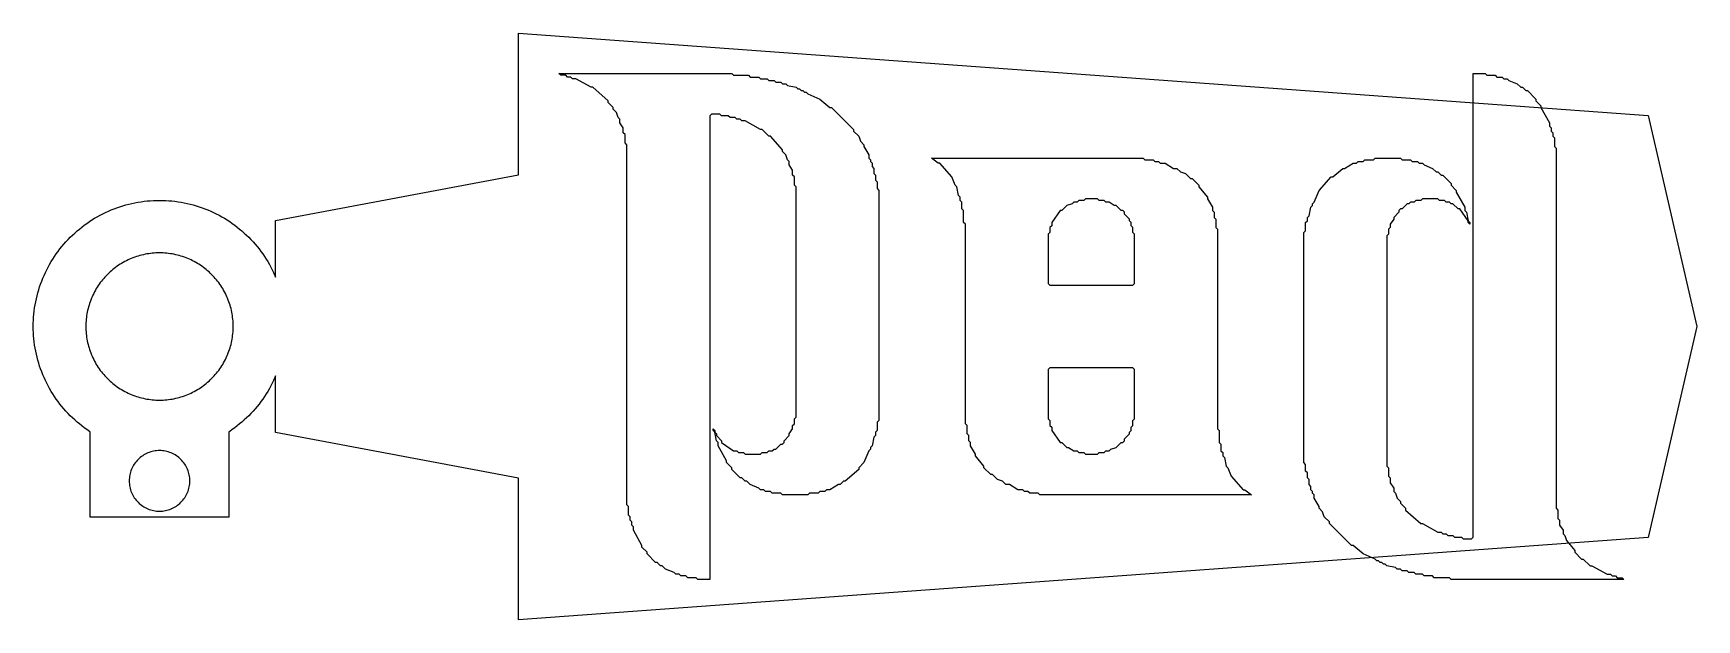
# Model space of a CAD drawing. Header units: millimetres. Extents: x -6.2 to 76, y -14.5 to 14.5.
import ezdxf

# ---------------------------------------------------------------- set-up
doc = ezdxf.new("R2010")
doc.units = ezdxf.units.MM
doc.layers.add('BLADE', color=7, linetype='Continuous')
doc.layers.add('NAME', color=1, linetype='Continuous')

msp = doc.modelspace()

# ---------------------------------------------------------------- linework, layer by layer
at = {"layer": 'BLADE'}
for points in [[(-3.47, -5.193), (-3.596, -5.106), (-3.72, -5.016), (-3.842, -4.923), (-3.962, -4.827), (-4.079, -4.729), (-4.194, -4.627), (-4.306, -4.523), (-4.416, -4.416), (-4.523, -4.306), (-4.627, -4.194), (-4.729, -4.079), (-4.827, -3.962), (-4.923, -3.842), (-5.016, -3.72), (-5.106, -3.596), (-5.193, -3.47), (-5.276, -3.341), (-5.357, -3.211), (-5.434, -3.078), (-5.508, -2.944), (-5.578, -2.808), (-5.645, -2.67), (-5.709, -2.531), (-5.77, -2.39), (-5.827, -2.248), (-5.88, -2.104), (-5.93, -1.959), (-5.976, -1.813), (-6.019, -1.666), (-6.058, -1.517), (-6.093, -1.368), (-6.125, -1.218), (-6.153, -1.068), (-6.177, -0.916), (-6.198, -0.764), (-6.215, -0.612), (-6.228, -0.459), (-6.237, -0.306), (-6.243, -0.153), (-6.245, 0), (-6.243, 0.153), (-6.237, 0.306), (-6.228, 0.459), (-6.215, 0.612), (-6.198, 0.764), (-6.177, 0.916), (-6.153, 1.068), (-6.125, 1.218), (-6.093, 1.368), (-6.058, 1.517), (-6.019, 1.666), (-5.976, 1.813), (-5.93, 1.959), (-5.88, 2.104), (-5.827, 2.248), (-5.77, 2.39), (-5.709, 2.531), (-5.645, 2.67), (-5.578, 2.808), (-5.508, 2.944), (-5.434, 3.078), (-5.357, 3.211), (-5.276, 3.341), (-5.193, 3.47), (-5.106, 3.596), (-5.016, 3.72), (-4.923, 3.842), (-4.827, 3.962), (-4.729, 4.079), (-4.627, 4.194), (-4.523, 4.306), (-4.416, 4.416), (-4.306, 4.523), (-4.194, 4.627), (-4.079, 4.729), (-3.962, 4.827), (-3.842, 4.923), (-3.72, 5.016), (-3.596, 5.106), (-3.47, 5.193), (-3.341, 5.276), (-3.211, 5.357), (-3.078, 5.434), (-2.944, 5.508), (-2.808, 5.578), (-2.67, 5.645), (-2.531, 5.709), (-2.39, 5.77), (-2.248, 5.827), (-2.104, 5.88), (-1.959, 5.93), (-1.813, 5.976), (-1.666, 6.019), (-1.517, 6.058), (-1.368, 6.093), (-1.218, 6.125), (-1.068, 6.153), (-0.916, 6.177), (-0.764, 6.198), (-0.612, 6.215), (-0.459, 6.228), (-0.306, 6.237), (-0.153, 6.243), (0, 6.245), (0.153, 6.243), (0.306, 6.237), (0.459, 6.228), (0.612, 6.215), (0.764, 6.198), (0.916, 6.177), (1.068, 6.153), (1.218, 6.125), (1.368, 6.093), (1.517, 6.058), (1.666, 6.019), (1.813, 5.976), (1.959, 5.93), (2.104, 5.88), (2.248, 5.827), (2.39, 5.77), (2.531, 5.709), (2.67, 5.645), (2.808, 5.578), (2.944, 5.508), (3.078, 5.434), (3.211, 5.357), (3.341, 5.276), (3.47, 5.193), (3.596, 5.106), (3.72, 5.016), (3.842, 4.923), (3.962, 4.827), (4.079, 4.729), (4.194, 4.627), (4.306, 4.523), (4.416, 4.416), (4.523, 4.306), (4.627, 4.194), (4.729, 4.079), (4.827, 3.962), (4.923, 3.842), (5.016, 3.72), (5.106, 3.596), (5.193, 3.47), (5.276, 3.341), (5.357, 3.211), (5.434, 3.078), (5.508, 2.944), (5.578, 2.808), (5.645, 2.67), (5.709, 2.531), (5.745, 2.447), (5.745, 5.246), (17.76, 7.514), (17.76, 14.52), (73.638, 10.455), (76.038, 0), (73.638, -10.455), (17.76, -14.52), (17.76, -7.514), (5.745, -5.246), (5.745, -2.447), (5.709, -2.531), (5.645, -2.67), (5.578, -2.808), (5.508, -2.944), (5.434, -3.078), (5.357, -3.211), (5.276, -3.341), (5.193, -3.47), (5.106, -3.596), (5.016, -3.72), (4.923, -3.842), (4.827, -3.962), (4.729, -4.079), (4.627, -4.194), (4.523, -4.306), (4.416, -4.416), (4.306, -4.523), (4.194, -4.627), (4.079, -4.729), (3.962, -4.827), (3.842, -4.923), (3.72, -5.016), (3.596, -5.106), (3.47, -5.193), (3.435, -5.215), (3.435, -9.445), (-3.435, -9.445), (-3.435, -5.215), (-3.47, -5.193)], [(3.641, 0.179), (3.635, 0.268), (3.627, 0.357), (3.618, 0.446), (3.606, 0.535), (3.591, 0.623), (3.575, 0.711), (3.556, 0.799), (3.536, 0.886), (3.513, 0.972), (3.488, 1.058), (3.461, 1.143), (3.432, 1.228), (3.401, 1.312), (3.368, 1.395), (3.332, 1.477), (3.295, 1.558), (3.256, 1.639), (3.215, 1.718), (3.171, 1.797), (3.126, 1.874), (3.079, 1.95), (3.031, 2.025), (2.98, 2.099), (2.928, 2.171), (2.874, 2.243), (2.818, 2.312), (2.76, 2.381), (2.701, 2.448), (2.64, 2.513), (2.577, 2.577), (2.513, 2.64), (2.448, 2.701), (2.381, 2.76), (2.312, 2.818), (2.243, 2.874), (2.171, 2.928), (2.099, 2.98), (2.025, 3.031), (1.95, 3.079), (1.874, 3.126), (1.797, 3.171), (1.718, 3.215), (1.639, 3.256), (1.558, 3.295), (1.477, 3.332), (1.395, 3.368), (1.312, 3.401), (1.228, 3.432), (1.143, 3.461), (1.058, 3.488), (0.972, 3.513), (0.886, 3.536), (0.799, 3.556), (0.711, 3.575), (0.623, 3.591), (0.535, 3.606), (0.446, 3.618), (0.357, 3.627), (0.268, 3.635), (0.179, 3.641), (0.089, 3.644), (0, 3.645), (-0.089, 3.644), (-0.179, 3.641), (-0.268, 3.635), (-0.357, 3.627), (-0.446, 3.618), (-0.535, 3.606), (-0.623, 3.591), (-0.711, 3.575), (-0.799, 3.556), (-0.886, 3.536), (-0.972, 3.513), (-1.058, 3.488), (-1.143, 3.461), (-1.228, 3.432), (-1.312, 3.401), (-1.395, 3.368), (-1.477, 3.332), (-1.558, 3.295), (-1.639, 3.256), (-1.718, 3.215), (-1.797, 3.171), (-1.874, 3.126), (-1.95, 3.079), (-2.025, 3.031), (-2.099, 2.98), (-2.171, 2.928), (-2.243, 2.874), (-2.312, 2.818), (-2.381, 2.76), (-2.448, 2.701), (-2.513, 2.64), (-2.577, 2.577), (-2.64, 2.513), (-2.701, 2.448), (-2.76, 2.381), (-2.818, 2.312), (-2.874, 2.243), (-2.928, 2.171), (-2.98, 2.099), (-3.031, 2.025), (-3.079, 1.95), (-3.126, 1.874), (-3.171, 1.797), (-3.215, 1.718), (-3.256, 1.639), (-3.295, 1.558), (-3.332, 1.477), (-3.368, 1.395), (-3.401, 1.312), (-3.432, 1.228), (-3.461, 1.143), (-3.488, 1.058), (-3.513, 0.972), (-3.536, 0.886), (-3.556, 0.799), (-3.575, 0.711), (-3.591, 0.623), (-3.606, 0.535), (-3.618, 0.446), (-3.627, 0.357), (-3.635, 0.268), (-3.641, 0.179), (-3.644, 0.089), (-3.645, 0), (-3.644, -0.089), (-3.641, -0.179), (-3.635, -0.268), (-3.627, -0.357), (-3.618, -0.446), (-3.606, -0.535), (-3.591, -0.623), (-3.575, -0.711), (-3.556, -0.799), (-3.536, -0.886), (-3.513, -0.972), (-3.488, -1.058), (-3.461, -1.143), (-3.432, -1.228), (-3.401, -1.312), (-3.368, -1.395), (-3.332, -1.477), (-3.295, -1.558), (-3.256, -1.639), (-3.215, -1.718), (-3.171, -1.797), (-3.126, -1.874), (-3.079, -1.95), (-3.031, -2.025), (-2.98, -2.099), (-2.928, -2.171), (-2.874, -2.243), (-2.818, -2.312), (-2.76, -2.381), (-2.701, -2.448), (-2.64, -2.513), (-2.577, -2.577), (-2.513, -2.64), (-2.448, -2.701), (-2.381, -2.76), (-2.312, -2.818), (-2.243, -2.874), (-2.171, -2.928), (-2.099, -2.98), (-2.025, -3.031), (-1.95, -3.079), (-1.874, -3.126), (-1.797, -3.171), (-1.718, -3.215), (-1.639, -3.256), (-1.558, -3.295), (-1.477, -3.332), (-1.395, -3.368), (-1.312, -3.401), (-1.228, -3.432), (-1.143, -3.461), (-1.058, -3.488), (-0.972, -3.513), (-0.886, -3.536), (-0.799, -3.556), (-0.711, -3.575), (-0.623, -3.591), (-0.535, -3.606), (-0.446, -3.618), (-0.357, -3.627), (-0.268, -3.635), (-0.179, -3.641), (-0.089, -3.644), (0, -3.645), (0.089, -3.644), (0.179, -3.641), (0.268, -3.635), (0.357, -3.627), (0.446, -3.618), (0.535, -3.606), (0.623, -3.591), (0.711, -3.575), (0.799, -3.556), (0.886, -3.536), (0.972, -3.513), (1.058, -3.488), (1.143, -3.461), (1.228, -3.432), (1.312, -3.401), (1.395, -3.368), (1.477, -3.332), (1.558, -3.295), (1.639, -3.256), (1.718, -3.215), (1.797, -3.171), (1.874, -3.126), (1.95, -3.079), (2.025, -3.031), (2.099, -2.98), (2.171, -2.928), (2.243, -2.874), (2.312, -2.818), (2.381, -2.76), (2.448, -2.701), (2.513, -2.64), (2.577, -2.577), (2.64, -2.513), (2.701, -2.448), (2.76, -2.381), (2.818, -2.312), (2.874, -2.243), (2.928, -2.171), (2.98, -2.099), (3.031, -2.025), (3.079, -1.95), (3.126, -1.874), (3.171, -1.797), (3.215, -1.718), (3.256, -1.639), (3.295, -1.558), (3.332, -1.477), (3.368, -1.395), (3.401, -1.312), (3.432, -1.228), (3.461, -1.143), (3.488, -1.058), (3.513, -0.972), (3.536, -0.886), (3.556, -0.799), (3.575, -0.711), (3.591, -0.623), (3.606, -0.535), (3.618, -0.446), (3.627, -0.357), (3.635, -0.268), (3.641, -0.179), (3.644, -0.089), (3.645, 0), (3.644, 0.089), (3.641, 0.179)], [(1.498, -7.571), (1.493, -7.498), (1.484, -7.425), (1.471, -7.352), (1.455, -7.281), (1.435, -7.21), (1.412, -7.14), (1.386, -7.071), (1.356, -7.004), (1.323, -6.938), (1.287, -6.874), (1.247, -6.812), (1.205, -6.751), (1.16, -6.693), (1.111, -6.638), (1.061, -6.584), (1.007, -6.534), (0.952, -6.485), (0.894, -6.44), (0.833, -6.398), (0.771, -6.358), (0.707, -6.322), (0.641, -6.289), (0.574, -6.259), (0.505, -6.233), (0.435, -6.21), (0.364, -6.19), (0.293, -6.174), (0.22, -6.161), (0.147, -6.152), (0.074, -6.147), (0, -6.145), (-0.074, -6.147), (-0.147, -6.152), (-0.22, -6.161), (-0.293, -6.174), (-0.364, -6.19), (-0.435, -6.21), (-0.505, -6.233), (-0.574, -6.259), (-0.641, -6.289), (-0.707, -6.322), (-0.771, -6.358), (-0.833, -6.398), (-0.894, -6.44), (-0.952, -6.485), (-1.007, -6.534), (-1.061, -6.584), (-1.111, -6.638), (-1.16, -6.693), (-1.205, -6.751), (-1.247, -6.812), (-1.287, -6.874), (-1.323, -6.938), (-1.356, -7.004), (-1.386, -7.071), (-1.412, -7.14), (-1.435, -7.21), (-1.455, -7.281), (-1.471, -7.352), (-1.484, -7.425), (-1.493, -7.498), (-1.498, -7.571), (-1.5, -7.645), (-1.498, -7.719), (-1.493, -7.792), (-1.484, -7.865), (-1.471, -7.938), (-1.455, -8.009), (-1.435, -8.08), (-1.412, -8.15), (-1.386, -8.219), (-1.356, -8.286), (-1.323, -8.352), (-1.287, -8.416), (-1.247, -8.478), (-1.205, -8.539), (-1.16, -8.597), (-1.111, -8.652), (-1.061, -8.706), (-1.007, -8.756), (-0.952, -8.805), (-0.894, -8.85), (-0.833, -8.892), (-0.771, -8.932), (-0.707, -8.968), (-0.641, -9.001), (-0.574, -9.031), (-0.505, -9.057), (-0.435, -9.08), (-0.364, -9.1), (-0.293, -9.116), (-0.22, -9.129), (-0.147, -9.138), (-0.074, -9.143), (0, -9.145), (0.074, -9.143), (0.147, -9.138), (0.22, -9.129), (0.293, -9.116), (0.364, -9.1), (0.435, -9.08), (0.505, -9.057), (0.574, -9.031), (0.641, -9.001), (0.707, -8.968), (0.771, -8.932), (0.833, -8.892), (0.894, -8.85), (0.952, -8.805), (1.007, -8.756), (1.061, -8.706), (1.111, -8.652), (1.16, -8.597), (1.205, -8.539), (1.247, -8.478), (1.287, -8.416), (1.323, -8.352), (1.356, -8.286), (1.386, -8.219), (1.412, -8.15), (1.435, -8.08), (1.455, -8.009), (1.471, -7.938), (1.484, -7.865), (1.493, -7.792), (1.498, -7.719), (1.5, -7.645), (1.498, -7.571)]]:
    msp.add_lwpolyline(points, close=True, dxfattribs=at)
at = {"layer": 'NAME'}
for points in [[(19.76, 12.52), (28.302, 12.52), (28.386, 12.437), (29.14, 12.437), (29.224, 12.353), (29.642, 12.353), (29.726, 12.269), (30.061, 12.269), (30.145, 12.185), (30.396, 12.185), (30.48, 12.102), (30.731, 12.102), (30.815, 12.018), (30.982, 12.018), (31.066, 11.934), (31.485, 11.85), (31.568, 11.767), (31.652, 11.767), (31.736, 11.683), (31.82, 11.683), (31.903, 11.599), (31.987, 11.599), (32.071, 11.515), (32.657, 11.264), (33.16, 10.845), (33.243, 10.845), (34.332, 9.757), (34.332, 9.673), (34.583, 9.422), (34.667, 9.17), (34.835, 9.003), (34.835, 8.919), (35.086, 8.5), (35.086, 8.333), (35.17, 8.249), (35.17, 8.165), (35.253, 8.082), (35.253, 7.914), (35.337, 7.83), (35.337, 7.579), (35.421, 7.495), (35.421, 7.244), (35.505, 7.16), (35.505, 6.825), (35.588, 6.742), (35.588, -4.648), (35.505, -4.732), (35.505, -5.151), (35.421, -5.234), (35.421, -5.402), (35.337, -5.485), (35.253, -5.904), (35.17, -5.988), (35.17, -6.072), (35.086, -6.155), (34.835, -6.742), (34.583, -6.993), (34.583, -7.077), (33.913, -7.663), (33.83, -7.663), (33.662, -7.83), (33.578, -7.83), (33.16, -8.082), (32.992, -8.082), (32.908, -8.165), (32.657, -8.165), (32.573, -8.249), (32.155, -8.249), (32.071, -8.333), (30.815, -8.333), (30.731, -8.249), (30.312, -8.249), (30.229, -8.165), (29.977, -8.165), (29.894, -8.082), (29.726, -8.082), (29.642, -7.998), (29.224, -7.83), (29.056, -7.663), (28.972, -7.663), (28.805, -7.495), (28.721, -7.495), (28.302, -7.077), (28.302, -6.993), (28.051, -6.742), (28.051, -6.658), (27.632, -5.904), (27.632, -5.737), (27.549, -5.653), (27.465, -5.234), (27.549, -5.318), (27.549, -5.402), (27.8, -5.653), (27.8, -5.737), (28.386, -6.155), (28.554, -6.155), (28.637, -6.239), (28.889, -6.239), (28.972, -6.323), (29.726, -6.323), (29.81, -6.239), (30.061, -6.239), (30.145, -6.155), (30.312, -6.155), (30.396, -6.072), (30.48, -6.072), (30.731, -5.82), (30.815, -5.82), (30.898, -5.737), (30.898, -5.653), (31.15, -5.402), (31.15, -5.318), (31.317, -5.067), (31.317, -4.899), (31.401, -4.816), (31.401, -4.564), (31.485, -4.481), (31.485, 6.909), (31.401, 6.993), (31.401, 7.412), (31.317, 7.495), (31.317, 7.747), (31.15, 7.998), (31.15, 8.165), (31.066, 8.249), (30.982, 8.5), (30.815, 8.668), (30.815, 8.752), (30.229, 9.422), (30.145, 9.422), (29.81, 9.757), (29.726, 9.757), (28.972, 10.175), (28.805, 10.175), (28.721, 10.259), (28.554, 10.259), (28.47, 10.343), (28.219, 10.343), (28.135, 10.427), (27.8, 10.427), (27.716, 10.51), (27.297, 10.51), (27.214, 10.427), (27.214, -12.52), (26.627, -12.52), (26.544, -12.437), (26.125, -12.437), (26.041, -12.353), (25.79, -12.353), (25.706, -12.269), (25.539, -12.269), (25.455, -12.185), (25.036, -12.018), (24.869, -11.85), (24.785, -11.85), (24.617, -11.683), (24.534, -11.683), (24.115, -11.264), (24.115, -11.18), (23.864, -10.929), (23.864, -10.845), (23.445, -10.092), (23.445, -9.924), (23.361, -9.84), (23.361, -9.673), (23.277, -9.589), (23.277, -9.422), (23.194, -9.338), (23.194, -8.919), (23.11, -8.835), (23.11, 9.003), (23.026, 9.087), (23.026, 9.505), (22.942, 9.589), (22.942, 9.84), (22.775, 10.092), (22.775, 10.259), (22.691, 10.343), (22.607, 10.594), (22.44, 10.762), (22.44, 10.845), (22.189, 11.097), (22.189, 11.18), (21.435, 11.85), (21.351, 11.85), (20.597, 12.269), (20.43, 12.269), (20.346, 12.353), (20.179, 12.353), (20.095, 12.437), (19.844, 12.437), (19.76, 12.52)], [(64.733, 5.234), (64.314, 5.82), (64.23, 5.82), (63.979, 6.072), (63.895, 6.072), (63.811, 6.155), (63.644, 6.155), (63.56, 6.239), (63.309, 6.239), (63.225, 6.323), (62.472, 6.323), (62.388, 6.239), (62.137, 6.239), (62.053, 6.155), (61.885, 6.155), (61.802, 6.072), (61.718, 6.072), (61.467, 5.82), (61.383, 5.82), (61.299, 5.737), (61.299, 5.653), (61.048, 5.402), (61.048, 5.318), (60.88, 5.067), (60.88, 4.899), (60.797, 4.816), (60.797, 4.564), (60.713, 4.481), (60.713, -6.909), (60.797, -6.993), (60.797, -7.412), (60.88, -7.495), (60.88, -7.747), (61.048, -7.998), (61.048, -8.165), (61.132, -8.249), (61.215, -8.5), (61.383, -8.668), (61.383, -8.752), (61.634, -9.003), (61.634, -9.087), (62.388, -9.757), (62.472, -9.757), (63.225, -10.175), (63.393, -10.175), (63.476, -10.259), (63.644, -10.259), (63.728, -10.343), (63.979, -10.343), (64.063, -10.427), (64.398, -10.427), (64.481, -10.51), (64.9, -10.51), (64.984, -10.427), (64.984, 12.52), (65.57, 12.52), (65.654, 12.437), (66.073, 12.437), (66.156, 12.353), (66.408, 12.353), (66.491, 12.269), (66.659, 12.269), (66.743, 12.185), (67.161, 12.018), (67.329, 11.85), (67.413, 11.85), (67.58, 11.683), (67.664, 11.683), (68.083, 11.264), (68.083, 11.18), (68.334, 10.929), (68.334, 10.845), (68.753, 10.092), (68.753, 9.924), (68.836, 9.84), (68.836, 9.673), (68.92, 9.589), (68.92, 9.422), (69.004, 9.338), (69.004, 8.919), (69.088, 8.835), (69.088, -9.003), (69.171, -9.087), (69.171, -9.505), (69.255, -9.589), (69.255, -9.84), (69.423, -10.092), (69.423, -10.259), (69.506, -10.343), (69.59, -10.594), (70.009, -11.097), (70.009, -11.18), (70.344, -11.515), (70.428, -11.515), (70.763, -11.85), (70.846, -11.85), (71.6, -12.269), (71.768, -12.269), (71.851, -12.353), (72.019, -12.353), (72.103, -12.437), (72.354, -12.437), (72.438, -12.52), (63.895, -12.52), (63.811, -12.437), (63.058, -12.437), (62.974, -12.353), (62.555, -12.353), (62.472, -12.269), (62.137, -12.269), (62.053, -12.185), (61.802, -12.185), (61.718, -12.102), (61.467, -12.102), (61.383, -12.018), (61.215, -12.018), (61.132, -11.934), (60.713, -11.85), (60.629, -11.767), (60.545, -11.767), (60.462, -11.683), (60.378, -11.683), (60.294, -11.599), (60.21, -11.599), (60.127, -11.515), (59.54, -11.264), (59.038, -10.845), (58.954, -10.845), (57.865, -9.757), (57.865, -9.673), (57.614, -9.422), (57.53, -9.17), (57.363, -9.003), (57.363, -8.919), (57.112, -8.5), (57.112, -8.333), (57.028, -8.249), (57.028, -8.165), (56.944, -8.082), (56.944, -7.914), (56.86, -7.83), (56.86, -7.579), (56.777, -7.495), (56.777, -7.244), (56.693, -7.16), (56.693, -6.825), (56.609, -6.742), (56.609, 4.648), (56.693, 4.732), (56.693, 5.151), (56.777, 5.234), (56.777, 5.402), (56.86, 5.485), (56.944, 5.904), (57.028, 5.988), (57.028, 6.072), (57.112, 6.155), (57.363, 6.742), (57.949, 7.412), (58.033, 7.412), (58.535, 7.83), (58.619, 7.83), (59.038, 8.082), (59.205, 8.082), (59.289, 8.165), (59.54, 8.165), (59.624, 8.249), (60.043, 8.249), (60.127, 8.333), (61.383, 8.333), (61.467, 8.249), (61.885, 8.249), (61.969, 8.165), (62.22, 8.165), (62.304, 8.082), (62.472, 8.082), (62.555, 7.998), (62.974, 7.83), (63.141, 7.663), (63.225, 7.663), (63.393, 7.495), (63.476, 7.495), (63.895, 7.077), (63.895, 6.993), (64.146, 6.742), (64.146, 6.658), (64.565, 5.904), (64.565, 5.737), (64.649, 5.653), (64.733, 5.234)], [(38.185, 8.333), (48.653, 8.333), (48.737, 8.249), (49.156, 8.249), (49.239, 8.165), (49.407, 8.165), (49.491, 8.082), (49.742, 8.082), (50.161, 7.83), (50.328, 7.83), (50.496, 7.663), (50.747, 7.579), (50.998, 7.328), (51.082, 7.328), (51.417, 6.993), (51.417, 6.909), (51.836, 6.407), (51.836, 6.323), (52.087, 5.904), (52.087, 5.737), (52.171, 5.653), (52.171, 5.402), (52.254, 5.318), (52.254, 4.899), (52.338, 4.816), (52.338, -5.067), (52.422, -5.151), (52.422, -5.737), (52.505, -5.82), (52.505, -6.155), (52.589, -6.239), (52.589, -6.407), (52.673, -6.49), (52.757, -6.909), (52.84, -6.993), (53.008, -7.412), (53.594, -8.082), (53.678, -8.082), (54.013, -8.333), (43.544, -8.333), (43.461, -8.249), (43.042, -8.249), (42.958, -8.165), (42.791, -8.165), (42.707, -8.082), (42.456, -8.082), (42.037, -7.83), (41.869, -7.83), (41.702, -7.663), (41.451, -7.579), (41.2, -7.328), (41.116, -7.328), (40.781, -6.993), (40.781, -6.909), (40.362, -6.407), (40.362, -6.323), (40.111, -5.904), (40.111, -5.737), (40.027, -5.653), (40.027, -5.402), (39.943, -5.318), (39.943, -4.899), (39.86, -4.816), (39.86, 5.067), (39.776, 5.151), (39.776, 5.737), (39.692, 5.82), (39.692, 6.155), (39.608, 6.239), (39.608, 6.407), (39.525, 6.49), (39.441, 6.909), (39.357, 6.993), (39.19, 7.412), (38.603, 8.082), (38.52, 8.082), (38.185, 8.333)], [(45.722, 6.239), (45.471, 6.239), (45.387, 6.155), (45.219, 6.155), (45.136, 6.072), (44.884, 5.988), (44.633, 5.737), (44.549, 5.737), (44.131, 5.151), (44.131, 4.983), (44.047, 4.899), (44.047, 4.648), (43.963, 4.564), (43.963, 2.136), (44.047, 2.052), (48.151, 2.052), (48.234, 2.136), (48.234, 4.564), (48.151, 4.648), (48.151, 4.899), (48.067, 4.983), (48.067, 5.151), (47.983, 5.234), (47.983, 5.318), (47.732, 5.569), (47.732, 5.653), (47.648, 5.737), (47.564, 5.737), (47.313, 5.988), (47.229, 5.988), (46.978, 6.155), (46.811, 6.155), (46.727, 6.239), (46.476, 6.239), (46.392, 6.323), (45.806, 6.323), (45.722, 6.239)], [(64.733, 5.151), (64.733, 5.234), (64.816, 5.151), (64.816, 5.067), (64.733, 5.151)], [(43.963, -2.136), (43.963, -4.564), (44.047, -4.648), (44.047, -4.899), (44.131, -4.983), (44.131, -5.151), (44.549, -5.737), (44.633, -5.737), (44.884, -5.988), (44.968, -5.988), (45.219, -6.155), (45.387, -6.155), (45.471, -6.239), (45.722, -6.239), (45.806, -6.323), (46.392, -6.323), (46.476, -6.239), (46.727, -6.239), (46.811, -6.155), (46.978, -6.155), (47.062, -6.072), (47.313, -5.988), (47.564, -5.737), (47.648, -5.737), (47.732, -5.653), (47.732, -5.569), (47.983, -5.318), (47.983, -5.234), (48.067, -5.151), (48.067, -4.983), (48.151, -4.899), (48.151, -4.648), (48.234, -4.564), (48.234, -2.136), (48.151, -2.052), (44.047, -2.052), (43.963, -2.136)], [(27.381, -5.067), (27.465, -5.151), (27.465, -5.234), (27.381, -5.151), (27.381, -5.067)]]:
    msp.add_lwpolyline(points, close=True, dxfattribs=at)

doc.saveas('drawing.dxf')
